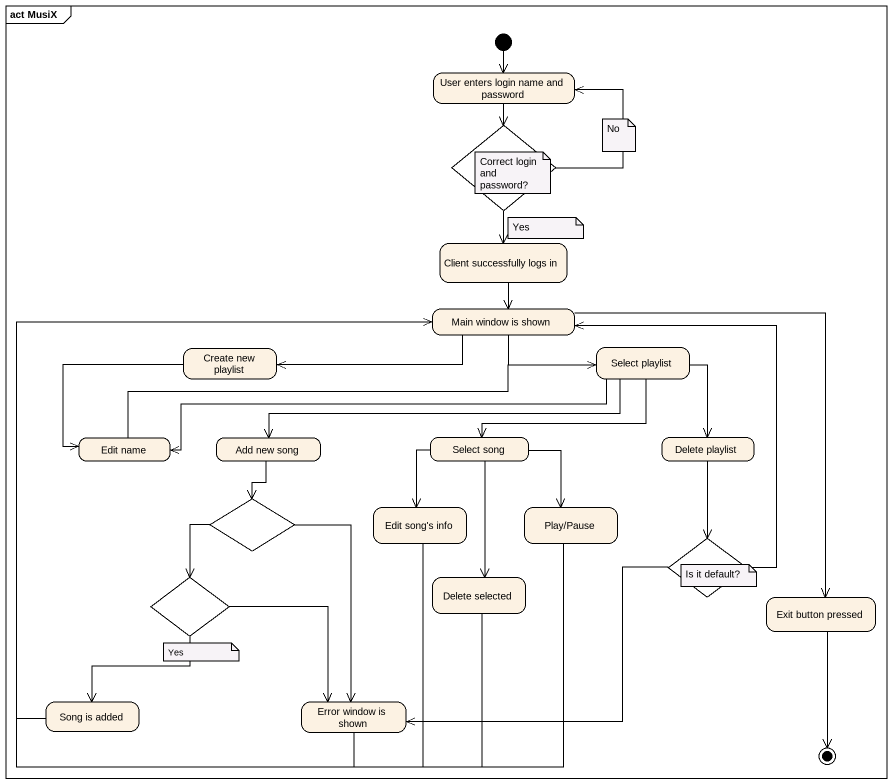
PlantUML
@startuml
mainframe act MusiX
hide empty description
state "User enters login name and password" as User_enters_login_name_and
state choice1 <<choice>>
state "Client successfully logs in" as Client_successfully_logs_in
state "Main window is shown" as Main_window_is_shown
state "Create new playlist" as Create_new_playlist
state "Select playlist" as Select_playlist
state "Edit name" as Edit_name
state "Add new song" as Add_new_song
state "Select song" as Select_song
state "Delete playlist" as Delete_playlist
state choice2 <<choice>>
state "Edit song's info" as Edit_song_s_info
state "Play/Pause" as Play_Pause
state choice3 <<choice>>
state choice4 <<choice>>
state "Delete selected" as Delete_selected
state "Exit button pressed" as Exit_button_pressed
state "Song is added" as Song_is_added
state "Error window is shown" as Error_window_is_shown
[*] --> User_enters_login_name_and
User_enters_login_name_and --> choice1
choice1 -up-> User_enters_login_name_and
choice1 --> Client_successfully_logs_in
Client_successfully_logs_in --> Main_window_is_shown
Main_window_is_shown -left-> Create_new_playlist
Main_window_is_shown -right-> Select_playlist
Main_window_is_shown --> Exit_button_pressed
Create_new_playlist --> Edit_name
Select_playlist -left-> Edit_name
Select_playlist -left-> Add_new_song
Select_playlist -left-> Select_song
Select_playlist --> Delete_playlist
Edit_name -right-> Select_playlist
Add_new_song --> choice2
Select_song --> Edit_song_s_info
Select_song --> Play_Pause
Select_song --> Delete_selected
Delete_playlist --> choice3
choice2 --> choice4
choice2 --> Error_window_is_shown
Edit_song_s_info -up-> Main_window_is_shown
Play_Pause -up-> Main_window_is_shown
choice3 -up-> Main_window_is_shown
choice3 -left-> Error_window_is_shown
choice4 --> Song_is_added
choice4 --> Error_window_is_shown
Delete_selected -up-> Main_window_is_shown
Song_is_added -up-> Main_window_is_shown
Error_window_is_shown -up-> Main_window_is_shown
Exit_button_pressed --> [*]
note as N1
  Correct login and password?
end note
note as N2
  No
end note
note as N3
  Yes
end note
note as N4
  Is it default?
end note
note as N5
  Yes
end note
@enduml
